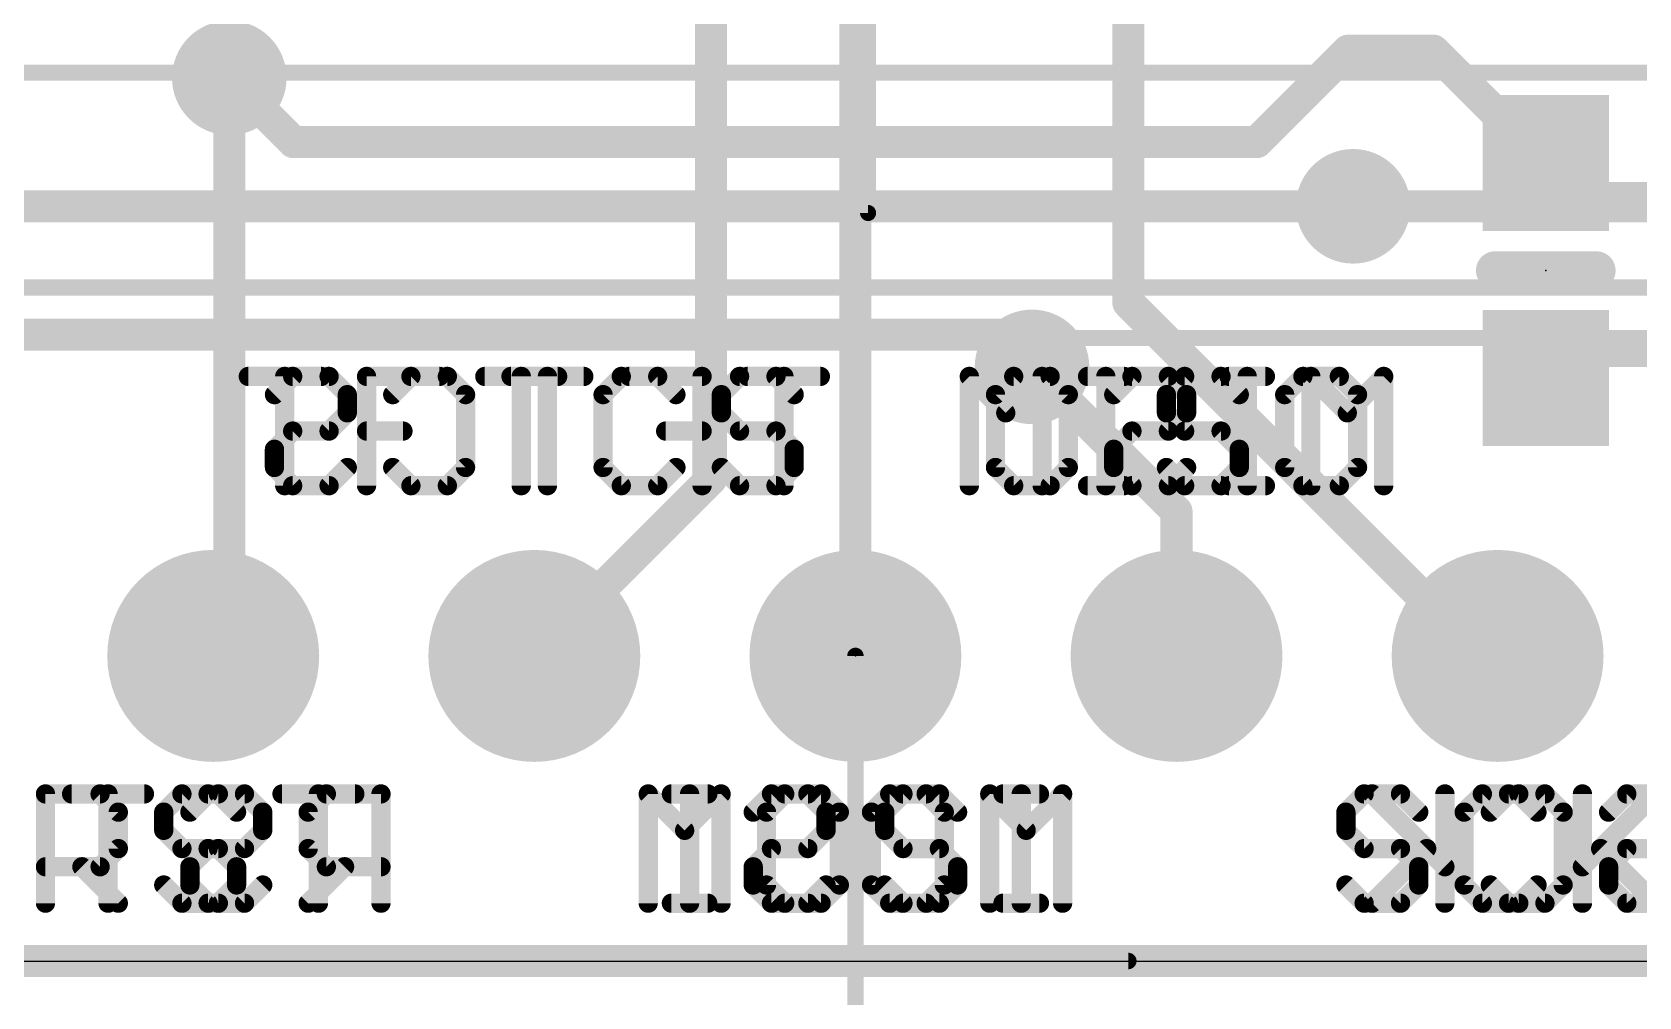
# Model space of a CAD drawing. Extents: x -13.4 to 36.9, y -18 to 22.9.
# Drawn here: x 7.84 to 20.55, y -9.05 to -1.42 of the extents above; entities that cross this region are included whole.
import ezdxf

# ---------------------------------------------------------------- set-up
doc = ezdxf.new("R2010")
doc.units = 0
for name, color, linetype in [('1', 12, 'CONTINUOUS'), ('16', 132, 'CONTINUOUS'), ('17', 110, 'CONTINUOUS'), ('18', 110, 'CONTINUOUS'), ('20', 53, 'CONTINUOUS'), ('21', 40, 'CONTINUOUS'), ('22', 6, 'CONTINUOUS'), ('23', 53, 'CONTINUOUS'), ('47', 253, 'CONTINUOUS')]:
    doc.layers.add(name, color=color, linetype=linetype)

# ---------------------------------------------------------------- blocks, each defined once
blk = doc.blocks.new('ROUNDP')
at = {"const_width": 0.5}
blk.add_lwpolyline([(0, -0.25, 1), (0, 0.25, 1), (0, -0.25)], format="xyb", dxfattribs=at)
blk = doc.blocks.new('RECT')
blk.add_solid([(-0.5, -0.5), (0.5, -0.5), (-0.5, 0.5), (0.5, 0.5)])
blk = doc.blocks.new('ROUNDV')
at = {"const_width": 0.5}
blk.add_lwpolyline([(0, -0.25, 1), (0, 0.25, 1), (0, -0.25)], format="xyb", dxfattribs=at)

msp = doc.modelspace()

# ---------------------------------------------------------------- linework, layer by layer
at = {"layer": '1', "const_width": 0.254}
for points in [[(17.526, -2.286), (18.249, -1.563)], [(18.249, -1.563), (18.923, -1.563)], [(18.923, -1.563), (19.812, -2.452)], [(9.398, -1.778), (9.906, -2.286)], [(9.906, -2.286), (17.526, -2.286)], [(19.812, -2.452), (20.088, -2.728)], [(18.288, -2.794), (7.112, -2.794)], [(20.088, -2.728), (22.014, -2.728)], [(3.302, -3.81), (15.748, -3.81)], [(15.748, -3.81), (15.748, -4.064)], [(20.027, -3.937), (19.812, -4.152)], [(20.027, -3.937), (24.638, -3.937)], [(-1.524, -8.763), (30.226, -8.763)]]:
    msp.add_lwpolyline(points, dxfattribs=at)
at = {"layer": '1', "const_width": 0.127}
for points in [[(18.249, -1.4995, 1), (18.249, -1.6265)], [(18.2939, -1.6079, 1), (18.2041, -1.5181)], [(18.9679, -1.5181, 1), (18.8781, -1.6079)], [(18.923, -1.6265, 1), (18.923, -1.4995)], [(9.4429, -1.7331, 1), (9.3531, -1.8229)], [(9.906, -2.2225, 1), (9.906, -2.3495)], [(17.526, -2.3495, 1), (17.526, -2.2225)], [(9.8611, -2.3309, 1), (9.9509, -2.2411)], [(17.4811, -2.2411, 1), (17.5709, -2.3309)], [(19.8569, -2.4071, 1), (19.7671, -2.4969)], [(19.7671, -2.4969, 1), (19.8569, -2.4071)], [(18.288, -2.8575, 1), (18.288, -2.7305)], [(20.088, -2.6645, 1), (20.088, -2.7915)], [(20.0431, -2.7729, 1), (20.1329, -2.6831)], [(15.8115, -3.81, 1), (15.6845, -3.81)], [(15.748, -3.8735, 1), (15.748, -3.7465)], [(20.027, -3.8735, 1), (20.027, -4.0005)], [(20.0719, -3.9819, 1), (19.9821, -3.8921)], [(15.6845, -4.064, 1), (15.8115, -4.064)], [(19.7671, -4.1071, 1), (19.8569, -4.1969)]]:
    msp.add_lwpolyline(points, format="xyb", dxfattribs=at)
at = {"layer": '16', "const_width": 0.254}
for points in [[(16.51, 1.016), (16.51, -3.556)], [(14.351, 0.381), (14.351, -6.35)], [(13.208, -4.953), (13.208, 0)], [(9.398, -6.223), (9.398, -1.778)], [(18.288, -2.794), (21.082, -2.794)], [(16.51, -3.556), (19.304, -6.35)], [(16.891, -5.207), (15.748, -4.064)], [(11.811, -6.35), (13.208, -4.953)], [(16.891, -6.35), (16.891, -5.207)], [(9.271, -6.35), (9.398, -6.223)], [(19.304, -6.35), (19.431, -6.35)]]:
    msp.add_lwpolyline(points, dxfattribs=at)
at = {"layer": '16', "const_width": 0.127}
for points in [[(9.4615, -1.778, 1), (9.3345, -1.778)], [(18.288, -2.7305, 1), (18.288, -2.8575)], [(16.5549, -3.5111, 1), (16.4651, -3.6009)], [(16.4465, -3.556, 1), (16.5735, -3.556)], [(15.7929, -4.0191, 1), (15.7031, -4.1089)], [(13.2529, -4.9979, 1), (13.1631, -4.9081)], [(13.1445, -4.953, 1), (13.2715, -4.953)], [(16.9545, -5.207, 1), (16.8275, -5.207)], [(16.8461, -5.2519, 1), (16.9359, -5.1621)], [(9.4429, -6.2679, 1), (9.3531, -6.1781)], [(9.3345, -6.223, 1), (9.4615, -6.223)], [(19.304, -6.2865, 1), (19.304, -6.4135)], [(19.431, -6.4135, 1), (19.431, -6.2865)], [(9.2261, -6.3051, 1), (9.3159, -6.3949)], [(11.7661, -6.3051, 1), (11.8559, -6.3949)], [(14.2875, -6.35, 1), (14.4145, -6.35)], [(16.8275, -6.35, 1), (16.9545, -6.35)], [(19.2591, -6.3949, 1), (19.3489, -6.3051)]]:
    msp.add_lwpolyline(points, format="xyb", dxfattribs=at)
at = {"layer": '20'}
msp.add_line((1.016, -8.763), (27.686, -8.763), dxfattribs=at)
at = {"layer": '21'}
for points, const_width in [([(14.451, 2.203), (14.451, -2.847)], 0.127), ([(14.451, -2.847), (1.101, -2.847)], 0.127), ([(20.212, -3.302), (19.412, -3.302)], 0.3048), ([(9.5484, -4.1395), (10.1246, -4.1395)], 0.1524), ([(9.8365, -5.0038), (9.8365, -4.1395)], 0.1524), ([(10.4839, -5.0038), (10.4839, -4.1395)], 0.1524), ([(10.4839, -4.1395), (11.0601, -4.1395)], 0.1524), ([(11.4194, -4.1395), (11.9957, -4.1395)], 0.1524), ([(11.7076, -5.0038), (11.7076, -4.1395)], 0.1524), ([(12.499, -4.1395), (12.355, -4.2835)], 0.1524), ([(12.7871, -4.1395), (12.499, -4.1395)], 0.1524), ([(12.9312, -4.2835), (12.7871, -4.1395)], 0.1524), ([(13.4345, -4.1395), (13.2905, -4.2835)], 0.1524), ([(13.7226, -4.1395), (13.4345, -4.1395)], 0.1524), ([(13.8667, -4.2835), (13.7226, -4.1395)], 0.1524), ([(15.2521, -5.0038), (15.2521, -4.1395)], 0.1524), ([(15.2521, -4.1395), (15.5402, -4.4276)], 0.1524), ([(15.5402, -4.4276), (15.8283, -4.1395)], 0.1524), ([(15.8283, -4.1395), (15.8283, -5.0038)], 0.1524), ([(16.1876, -4.1395), (16.4757, -4.1395)], 0.1524), ([(16.3317, -5.0038), (16.3317, -4.1395)], 0.1524), ([(16.9553, -4.1395), (16.8113, -4.2835)], 0.1524), ([(17.2434, -4.1395), (16.9553, -4.1395)], 0.1524), ([(17.3875, -4.2835), (17.2434, -4.1395)], 0.1524), ([(17.8909, -4.1395), (17.7468, -4.2835)], 0.1524), ([(18.179, -4.1395), (17.8909, -4.1395)], 0.1524), ([(18.323, -4.2835), (18.179, -4.1395)], 0.1524), ([(12.355, -4.2835), (12.355, -4.8597)], 0.1524), ([(13.2905, -4.2835), (13.2905, -4.4276)], 0.1524), ([(16.8113, -4.2835), (16.8113, -4.4276)], 0.1524), ([(17.7468, -4.2835), (17.7468, -4.8597)], 0.1524), ([(18.323, -4.8597), (18.323, -4.2835)], 0.1524), ([(13.2905, -4.4276), (13.4345, -4.5716)], 0.1524), ([(16.8113, -4.4276), (16.9553, -4.5716)], 0.1524), ([(10.4839, -4.5716), (10.772, -4.5716)], 0.1524), ([(13.4345, -4.5716), (13.7226, -4.5716)], 0.1524), ([(13.7226, -4.5716), (13.8667, -4.7157)], 0.1524), ([(16.9553, -4.5716), (17.2434, -4.5716)], 0.1524), ([(17.2434, -4.5716), (17.3875, -4.7157)], 0.1524), ([(13.8667, -4.7157), (13.8667, -4.8597)], 0.1524), ([(17.3875, -4.7157), (17.3875, -4.8597)], 0.1524), ([(12.355, -4.8597), (12.499, -5.0038)], 0.1524), ([(12.7871, -5.0038), (12.9312, -4.8597)], 0.1524), ([(13.4345, -5.0038), (13.2905, -4.8597)], 0.1524), ([(13.8667, -4.8597), (13.7226, -5.0038)], 0.1524), ([(16.9553, -5.0038), (16.8113, -4.8597)], 0.1524), ([(17.3875, -4.8597), (17.2434, -5.0038)], 0.1524), ([(17.7468, -4.8597), (17.8909, -5.0038)], 0.1524), ([(18.179, -5.0038), (18.323, -4.8597)], 0.1524), ([(12.499, -5.0038), (12.7871, -5.0038)], 0.1524), ([(13.7226, -5.0038), (13.4345, -5.0038)], 0.1524), ([(16.1876, -5.0038), (16.4757, -5.0038)], 0.1524), ([(17.2434, -5.0038), (16.9553, -5.0038)], 0.1524), ([(17.8909, -5.0038), (18.179, -5.0038)], 0.1524), ([(7.9439, -8.3058), (7.9439, -7.4415)], 0.1524), ([(7.9439, -7.4415), (8.3761, -7.4415)], 0.1524), ([(8.3761, -7.4415), (8.5201, -7.5855)], 0.1524), ([(9.0235, -7.4415), (8.8794, -7.5855)], 0.1524), ([(9.3116, -7.4415), (9.0235, -7.4415)], 0.1524), ([(9.4557, -7.5855), (9.3116, -7.4415)], 0.1524), ([(9.815, -7.4415), (10.3912, -7.4415)], 0.1524), ([(10.1031, -8.3058), (10.1031, -7.4415)], 0.1524), ([(12.7121, -8.3058), (12.7121, -7.4415)], 0.1524), ([(12.7121, -7.4415), (13.0002, -7.7296)], 0.1524), ([(13.0002, -7.7296), (13.2883, -7.4415)], 0.1524), ([(13.2883, -7.4415), (13.2883, -8.3058)], 0.1524), ([(13.7917, -7.4415), (13.6476, -7.5855)], 0.1524), ([(14.0798, -7.4415), (13.7917, -7.4415)], 0.1524), ([(14.2238, -7.5855), (14.0798, -7.4415)], 0.1524), ([(14.7272, -7.4415), (14.5831, -7.5855)], 0.1524), ([(15.0153, -7.4415), (14.7272, -7.4415)], 0.1524), ([(15.1593, -7.5855), (15.0153, -7.4415)], 0.1524), ([(15.5186, -7.4415), (15.8068, -7.4415)], 0.1524), ([(15.6627, -8.3058), (15.6627, -7.4415)], 0.1524), ([(18.375, -7.4415), (18.2309, -7.5855)], 0.1524), ([(18.6631, -7.4415), (18.375, -7.4415)], 0.1524), ([(18.8071, -7.5855), (18.6631, -7.4415)], 0.1524), ([(19.3105, -7.4415), (19.1664, -7.5855)], 0.1524), ([(19.5986, -7.4415), (19.3105, -7.4415)], 0.1524), ([(19.7427, -7.5855), (19.5986, -7.4415)], 0.1524), ([(20.102, -7.4415), (20.102, -8.3058)], 0.1524), ([(20.102, -8.0177), (20.6782, -7.4415)], 0.1524), ([(8.5201, -7.5855), (8.5201, -7.8736)], 0.1524), ([(8.8794, -7.5855), (8.8794, -7.7296)], 0.1524), ([(13.6476, -7.5855), (13.6476, -8.1617)], 0.1524), ([(14.2238, -8.1617), (14.2238, -7.5855)], 0.1524), ([(14.5831, -7.5855), (14.5831, -7.7296)], 0.1524), ([(18.2309, -7.5855), (18.2309, -7.7296)], 0.1524), ([(19.1664, -7.5855), (19.1664, -8.1617)], 0.1524), ([(8.8794, -7.7296), (9.0235, -7.8736)], 0.1524), ([(14.5831, -7.7296), (14.7272, -7.8736)], 0.1524), ([(18.2309, -7.7296), (18.375, -7.8736)], 0.1524), ([(8.5201, -7.8736), (8.3761, -8.0177)], 0.1524), ([(9.0235, -7.8736), (9.3116, -7.8736)], 0.1524), ([(9.3116, -7.8736), (9.4557, -8.0177)], 0.1524), ([(14.7272, -7.8736), (15.0153, -7.8736)], 0.1524), ([(15.0153, -7.8736), (15.1593, -8.0177)], 0.1524), ([(18.375, -7.8736), (18.6631, -7.8736)], 0.1524), ([(18.6631, -7.8736), (18.8071, -8.0177)], 0.1524), ([(20.246, -7.8736), (20.6782, -8.3058)], 0.1524), ([(8.3761, -8.0177), (7.9439, -8.0177)], 0.1524), ([(8.232, -8.0177), (8.5201, -8.3058)], 0.1524), ([(9.4557, -8.0177), (9.4557, -8.1617)], 0.1524), ([(15.1593, -8.0177), (15.1593, -8.1617)], 0.1524), ([(18.8071, -8.0177), (18.8071, -8.1617)], 0.1524), ([(9.0235, -8.3058), (8.8794, -8.1617)], 0.1524), ([(9.4557, -8.1617), (9.3116, -8.3058)], 0.1524), ([(13.6476, -8.1617), (13.7917, -8.3058)], 0.1524), ([(14.0798, -8.3058), (14.2238, -8.1617)], 0.1524), ([(14.7272, -8.3058), (14.5831, -8.1617)], 0.1524), ([(15.1593, -8.1617), (15.0153, -8.3058)], 0.1524), ([(18.375, -8.3058), (18.2309, -8.1617)], 0.1524), ([(18.8071, -8.1617), (18.6631, -8.3058)], 0.1524), ([(19.1664, -8.1617), (19.3105, -8.3058)], 0.1524), ([(19.5986, -8.3058), (19.7427, -8.1617)], 0.1524), ([(9.3116, -8.3058), (9.0235, -8.3058)], 0.1524), ([(13.7917, -8.3058), (14.0798, -8.3058)], 0.1524), ([(15.0153, -8.3058), (14.7272, -8.3058)], 0.1524), ([(15.5186, -8.3058), (15.8068, -8.3058)], 0.1524), ([(18.6631, -8.3058), (18.375, -8.3058)], 0.1524), ([(19.3105, -8.3058), (19.5986, -8.3058)], 0.1524)]:
    msp.add_lwpolyline(points, dxfattribs=dict(at, const_width=const_width))
for points, const_width in [([(14.451, -2.8788, 1), (14.451, -2.8152)], 0.0635), ([(14.4192, -2.847, 1), (14.4828, -2.847)], 0.0635), ([(19.412, -3.2258, 1), (19.412, -3.3782)], 0.1524), ([(20.212, -3.3782, 1), (20.212, -3.2258)], 0.1524), ([(9.5484, -4.1014, 1), (9.5484, -4.1776)], 0.0762), ([(9.8746, -4.1395, 1), (9.7984, -4.1395)], 0.0762), ([(10.1246, -4.1776, 1), (10.1246, -4.1014)], 0.0762), ([(10.522, -4.1395, 1), (10.4458, -4.1395)], 0.0762), ([(10.4839, -4.1014, 1), (10.4839, -4.1776)], 0.0762), ([(11.0601, -4.1776, 1), (11.0601, -4.1014)], 0.0762), ([(11.4194, -4.1014, 1), (11.4194, -4.1776)], 0.0762), ([(11.7457, -4.1395, 1), (11.6695, -4.1395)], 0.0762), ([(11.9957, -4.1776, 1), (11.9957, -4.1014)], 0.0762), ([(12.499, -4.1014, 1), (12.499, -4.1776)], 0.0762), ([(12.526, -4.1664, 1), (12.4721, -4.1125)], 0.0762), ([(12.8141, -4.1125, 1), (12.7602, -4.1664)], 0.0762), ([(12.7871, -4.1776, 1), (12.7871, -4.1014)], 0.0762), ([(13.4345, -4.1014, 1), (13.4345, -4.1776)], 0.0762), ([(13.4615, -4.1664, 1), (13.4076, -4.1125)], 0.0762), ([(13.7496, -4.1125, 1), (13.6957, -4.1664)], 0.0762), ([(13.7226, -4.1776, 1), (13.7226, -4.1014)], 0.0762), ([(15.279, -4.1125, 1), (15.2251, -4.1664)], 0.0762), ([(15.2902, -4.1395, 1), (15.214, -4.1395)], 0.0762), ([(15.8664, -4.1395, 1), (15.7902, -4.1395)], 0.0762), ([(15.8552, -4.1664, 1), (15.8014, -4.1125)], 0.0762), ([(16.1876, -4.1014, 1), (16.1876, -4.1776)], 0.0762), ([(16.3698, -4.1395, 1), (16.2936, -4.1395)], 0.0762), ([(16.4757, -4.1776, 1), (16.4757, -4.1014)], 0.0762), ([(16.9553, -4.1014, 1), (16.9553, -4.1776)], 0.0762), ([(16.9823, -4.1664, 1), (16.9284, -4.1125)], 0.0762), ([(17.2704, -4.1125, 1), (17.2165, -4.1664)], 0.0762), ([(17.2434, -4.1776, 1), (17.2434, -4.1014)], 0.0762), ([(17.8909, -4.1014, 1), (17.8909, -4.1776)], 0.0762), ([(17.9178, -4.1664, 1), (17.8639, -4.1125)], 0.0762), ([(18.2059, -4.1125, 1), (18.152, -4.1664)], 0.0762), ([(18.179, -4.1776, 1), (18.179, -4.1014)], 0.0762), ([(12.328, -4.2566, 1), (12.3819, -4.3105)], 0.0762), ([(12.3931, -4.2835, 1), (12.3169, -4.2835)], 0.0762), ([(12.9042, -4.3105, 1), (12.9581, -4.2566)], 0.0762), ([(13.2635, -4.2566, 1), (13.3174, -4.3105)], 0.0762), ([(13.3286, -4.2835, 1), (13.2524, -4.2835)], 0.0762), ([(13.8398, -4.3105, 1), (13.8936, -4.2566)], 0.0762), ([(16.7843, -4.2566, 1), (16.8382, -4.3105)], 0.0762), ([(16.8494, -4.2835, 1), (16.7732, -4.2835)], 0.0762), ([(17.3606, -4.3105, 1), (17.4144, -4.2566)], 0.0762), ([(17.7849, -4.2835, 1), (17.7087, -4.2835)], 0.0762), ([(17.7199, -4.2566, 1), (17.7737, -4.3105)], 0.0762), ([(18.3611, -4.2835, 1), (18.2849, -4.2835)], 0.0762), ([(18.2961, -4.3105, 1), (18.35, -4.2566)], 0.0762), ([(13.3174, -4.4006, 1), (13.2635, -4.4545)], 0.0762), ([(13.2524, -4.4276, 1), (13.3286, -4.4276)], 0.0762), ([(15.5133, -4.4006, 1), (15.5671, -4.4545)], 0.0762), ([(15.5133, -4.4545, 1), (15.5671, -4.4006)], 0.0762), ([(16.8382, -4.4006, 1), (16.7843, -4.4545)], 0.0762), ([(16.7732, -4.4276, 1), (16.8494, -4.4276)], 0.0762), ([(10.4839, -4.5335, 1), (10.4839, -4.6097)], 0.0762), ([(10.772, -4.6097, 1), (10.772, -4.5335)], 0.0762), ([(13.4345, -4.5335, 1), (13.4345, -4.6097)], 0.0762), ([(13.4076, -4.5986, 1), (13.4615, -4.5447)], 0.0762), ([(13.7496, -4.5447, 1), (13.6957, -4.5986)], 0.0762), ([(13.7226, -4.6097, 1), (13.7226, -4.5335)], 0.0762), ([(16.9553, -4.5335, 1), (16.9553, -4.6097)], 0.0762), ([(16.9284, -4.5986, 1), (16.9823, -4.5447)], 0.0762), ([(17.2704, -4.5447, 1), (17.2165, -4.5986)], 0.0762), ([(17.2434, -4.6097, 1), (17.2434, -4.5335)], 0.0762), ([(13.9048, -4.7157, 1), (13.8286, -4.7157)], 0.0762), ([(13.8398, -4.7426, 1), (13.8936, -4.6887)], 0.0762), ([(17.4256, -4.7157, 1), (17.3494, -4.7157)], 0.0762), ([(17.3606, -4.7426, 1), (17.4144, -4.6887)], 0.0762), ([(12.3819, -4.8328, 1), (12.328, -4.8867)], 0.0762), ([(12.3169, -4.8597, 1), (12.3931, -4.8597)], 0.0762), ([(12.9581, -4.8867, 1), (12.9042, -4.8328)], 0.0762), ([(13.3174, -4.8328, 1), (13.2635, -4.8867)], 0.0762), ([(13.8286, -4.8597, 1), (13.9048, -4.8597)], 0.0762), ([(13.8936, -4.8867, 1), (13.8398, -4.8328)], 0.0762), ([(16.8382, -4.8328, 1), (16.7843, -4.8867)], 0.0762), ([(17.3494, -4.8597, 1), (17.4256, -4.8597)], 0.0762), ([(17.4144, -4.8867, 1), (17.3606, -4.8328)], 0.0762), ([(17.7737, -4.8328, 1), (17.7199, -4.8867)], 0.0762), ([(17.7087, -4.8597, 1), (17.7849, -4.8597)], 0.0762), ([(18.2849, -4.8597, 1), (18.3611, -4.8597)], 0.0762), ([(18.35, -4.8867, 1), (18.2961, -4.8328)], 0.0762), ([(12.499, -4.9657, 1), (12.499, -5.0419)], 0.0762), ([(12.4721, -5.0307, 1), (12.526, -4.9769)], 0.0762), ([(12.7602, -4.9769, 1), (12.8141, -5.0307)], 0.0762), ([(12.7871, -5.0419, 1), (12.7871, -4.9657)], 0.0762), ([(13.4345, -4.9657, 1), (13.4345, -5.0419)], 0.0762), ([(13.4076, -5.0307, 1), (13.4615, -4.9769)], 0.0762), ([(13.6957, -4.9769, 1), (13.7496, -5.0307)], 0.0762), ([(13.7226, -5.0419, 1), (13.7226, -4.9657)], 0.0762), ([(16.1876, -4.9657, 1), (16.1876, -5.0419)], 0.0762), ([(16.4757, -5.0419, 1), (16.4757, -4.9657)], 0.0762), ([(16.9553, -4.9657, 1), (16.9553, -5.0419)], 0.0762), ([(16.9284, -5.0307, 1), (16.9823, -4.9769)], 0.0762), ([(17.2165, -4.9769, 1), (17.2704, -5.0307)], 0.0762), ([(17.2434, -5.0419, 1), (17.2434, -4.9657)], 0.0762), ([(17.8909, -4.9657, 1), (17.8909, -5.0419)], 0.0762), ([(17.8639, -5.0307, 1), (17.9178, -4.9769)], 0.0762), ([(18.152, -4.9769, 1), (18.2059, -5.0307)], 0.0762), ([(18.179, -5.0419, 1), (18.179, -4.9657)], 0.0762), ([(9.7984, -5.0038, 1), (9.8746, -5.0038)], 0.0762), ([(10.4458, -5.0038, 1), (10.522, -5.0038)], 0.0762), ([(11.6695, -5.0038, 1), (11.7457, -5.0038)], 0.0762), ([(15.214, -5.0038, 1), (15.2902, -5.0038)], 0.0762), ([(15.7902, -5.0038, 1), (15.8664, -5.0038)], 0.0762), ([(16.2936, -5.0038, 1), (16.3698, -5.0038)], 0.0762), ([(7.982, -7.4415, 1), (7.9058, -7.4415)], 0.0762), ([(7.9439, -7.4034, 1), (7.9439, -7.4796)], 0.0762), ([(8.403, -7.4145, 1), (8.3491, -7.4684)], 0.0762), ([(8.3761, -7.4796, 1), (8.3761, -7.4034)], 0.0762), ([(9.0235, -7.4034, 1), (9.0235, -7.4796)], 0.0762), ([(9.0504, -7.4684, 1), (8.9966, -7.4145)], 0.0762), ([(9.3386, -7.4145, 1), (9.2847, -7.4684)], 0.0762), ([(9.3116, -7.4796, 1), (9.3116, -7.4034)], 0.0762), ([(9.815, -7.4034, 1), (9.815, -7.4796)], 0.0762), ([(10.1412, -7.4415, 1), (10.065, -7.4415)], 0.0762), ([(10.3912, -7.4796, 1), (10.3912, -7.4034)], 0.0762), ([(12.739, -7.4145, 1), (12.6851, -7.4684)], 0.0762), ([(12.7502, -7.4415, 1), (12.674, -7.4415)], 0.0762), ([(13.3264, -7.4415, 1), (13.2502, -7.4415)], 0.0762), ([(13.3152, -7.4684, 1), (13.2614, -7.4145)], 0.0762), ([(13.7917, -7.4034, 1), (13.7917, -7.4796)], 0.0762), ([(13.8186, -7.4684, 1), (13.7647, -7.4145)], 0.0762), ([(14.1067, -7.4145, 1), (14.0528, -7.4684)], 0.0762), ([(14.0798, -7.4796, 1), (14.0798, -7.4034)], 0.0762), ([(14.7272, -7.4034, 1), (14.7272, -7.4796)], 0.0762), ([(14.7541, -7.4684, 1), (14.7002, -7.4145)], 0.0762), ([(15.0422, -7.4145, 1), (14.9883, -7.4684)], 0.0762), ([(15.0153, -7.4796, 1), (15.0153, -7.4034)], 0.0762), ([(15.5186, -7.4034, 1), (15.5186, -7.4796)], 0.0762), ([(15.7008, -7.4415, 1), (15.6246, -7.4415)], 0.0762), ([(15.8068, -7.4796, 1), (15.8068, -7.4034)], 0.0762), ([(18.375, -7.4034, 1), (18.375, -7.4796)], 0.0762), ([(18.4019, -7.4684, 1), (18.348, -7.4145)], 0.0762), ([(18.69, -7.4145, 1), (18.6361, -7.4684)], 0.0762), ([(18.6631, -7.4796, 1), (18.6631, -7.4034)], 0.0762), ([(19.3105, -7.4034, 1), (19.3105, -7.4796)], 0.0762), ([(19.3374, -7.4684, 1), (19.2836, -7.4145)], 0.0762), ([(19.6256, -7.4145, 1), (19.5717, -7.4684)], 0.0762), ([(19.5986, -7.4796, 1), (19.5986, -7.4034)], 0.0762), ([(20.1401, -7.4415, 1), (20.0639, -7.4415)], 0.0762), ([(8.5582, -7.5855, 1), (8.482, -7.5855)], 0.0762), ([(8.4932, -7.6125, 1), (8.5471, -7.5586)], 0.0762), ([(8.9175, -7.5855, 1), (8.8413, -7.5855)], 0.0762), ([(8.8525, -7.5586, 1), (8.9064, -7.6125)], 0.0762), ([(9.4287, -7.6125, 1), (9.4826, -7.5586)], 0.0762), ([(13.6857, -7.5855, 1), (13.6095, -7.5855)], 0.0762), ([(13.6207, -7.5586, 1), (13.6745, -7.6125)], 0.0762), ([(14.2619, -7.5855, 1), (14.1857, -7.5855)], 0.0762), ([(14.1969, -7.6125, 1), (14.2508, -7.5586)], 0.0762), ([(14.6212, -7.5855, 1), (14.545, -7.5855)], 0.0762), ([(14.5562, -7.5586, 1), (14.6101, -7.6125)], 0.0762), ([(15.1324, -7.6125, 1), (15.1863, -7.5586)], 0.0762), ([(18.269, -7.5855, 1), (18.1928, -7.5855)], 0.0762), ([(18.204, -7.5586, 1), (18.2579, -7.6125)], 0.0762), ([(18.7802, -7.6125, 1), (18.8341, -7.5586)], 0.0762), ([(19.2045, -7.5855, 1), (19.1283, -7.5855)], 0.0762), ([(19.1395, -7.5586, 1), (19.1934, -7.6125)], 0.0762), ([(19.7157, -7.6125, 1), (19.7696, -7.5586)], 0.0762), ([(8.9064, -7.7026, 1), (8.8525, -7.7565)], 0.0762), ([(8.8413, -7.7296, 1), (8.9175, -7.7296)], 0.0762), ([(12.9733, -7.7026, 1), (13.0271, -7.7565)], 0.0762), ([(12.9733, -7.7565, 1), (13.0271, -7.7026)], 0.0762), ([(14.6101, -7.7026, 1), (14.5562, -7.7565)], 0.0762), ([(14.545, -7.7296, 1), (14.6212, -7.7296)], 0.0762), ([(18.2579, -7.7026, 1), (18.204, -7.7565)], 0.0762), ([(18.1928, -7.7296, 1), (18.269, -7.7296)], 0.0762), ([(8.482, -7.8736, 1), (8.5582, -7.8736)], 0.0762), ([(8.5471, -7.9006, 1), (8.4932, -7.8467)], 0.0762), ([(9.0235, -7.8355, 1), (9.0235, -7.9117)], 0.0762), ([(8.9966, -7.9006, 1), (9.0504, -7.8467)], 0.0762), ([(9.3386, -7.8467, 1), (9.2847, -7.9006)], 0.0762), ([(9.3116, -7.9117, 1), (9.3116, -7.8355)], 0.0762), ([(14.7272, -7.8355, 1), (14.7272, -7.9117)], 0.0762), ([(14.7002, -7.9006, 1), (14.7541, -7.8467)], 0.0762), ([(15.0422, -7.8467, 1), (14.9883, -7.9006)], 0.0762), ([(15.0153, -7.9117, 1), (15.0153, -7.8355)], 0.0762), ([(18.375, -7.8355, 1), (18.375, -7.9117)], 0.0762), ([(18.348, -7.9006, 1), (18.4019, -7.8467)], 0.0762), ([(18.69, -7.8467, 1), (18.6361, -7.9006)], 0.0762), ([(18.6631, -7.9117, 1), (18.6631, -7.8355)], 0.0762), ([(20.273, -7.8467, 1), (20.2191, -7.9006)], 0.0762), ([(7.9439, -7.9796, 1), (7.9439, -8.0558)], 0.0762), ([(8.259, -7.9907, 1), (8.2051, -8.0446)], 0.0762), ([(8.3491, -7.9907, 1), (8.403, -8.0446)], 0.0762), ([(8.3761, -8.0558, 1), (8.3761, -7.9796)], 0.0762), ([(9.4938, -8.0177, 1), (9.4176, -8.0177)], 0.0762), ([(9.4287, -8.0446, 1), (9.4826, -7.9907)], 0.0762), ([(15.1974, -8.0177, 1), (15.1212, -8.0177)], 0.0762), ([(15.1324, -8.0446, 1), (15.1863, -7.9907)], 0.0762), ([(18.8452, -8.0177, 1), (18.769, -8.0177)], 0.0762), ([(18.7802, -8.0446, 1), (18.8341, -7.9907)], 0.0762), ([(20.075, -7.9907, 1), (20.1289, -8.0446)], 0.0762), ([(8.9064, -8.1348, 1), (8.8525, -8.1887)], 0.0762), ([(9.4176, -8.1617, 1), (9.4938, -8.1617)], 0.0762), ([(9.4826, -8.1887, 1), (9.4287, -8.1348)], 0.0762), ([(13.6745, -8.1348, 1), (13.6207, -8.1887)], 0.0762), ([(13.6095, -8.1617, 1), (13.6857, -8.1617)], 0.0762), ([(14.1857, -8.1617, 1), (14.2619, -8.1617)], 0.0762), ([(14.2508, -8.1887, 1), (14.1969, -8.1348)], 0.0762), ([(14.6101, -8.1348, 1), (14.5562, -8.1887)], 0.0762), ([(15.1212, -8.1617, 1), (15.1974, -8.1617)], 0.0762), ([(15.1863, -8.1887, 1), (15.1324, -8.1348)], 0.0762), ([(18.2579, -8.1348, 1), (18.204, -8.1887)], 0.0762), ([(18.769, -8.1617, 1), (18.8452, -8.1617)], 0.0762), ([(18.8341, -8.1887, 1), (18.7802, -8.1348)], 0.0762), ([(19.1934, -8.1348, 1), (19.1395, -8.1887)], 0.0762), ([(19.1283, -8.1617, 1), (19.2045, -8.1617)], 0.0762), ([(19.7696, -8.1887, 1), (19.7157, -8.1348)], 0.0762), ([(8.4932, -8.3327, 1), (8.5471, -8.2789)], 0.0762), ([(9.0235, -8.2677, 1), (9.0235, -8.3439)], 0.0762), ([(8.9966, -8.3327, 1), (9.0504, -8.2789)], 0.0762), ([(9.2847, -8.2789, 1), (9.3386, -8.3327)], 0.0762), ([(9.3116, -8.3439, 1), (9.3116, -8.2677)], 0.0762), ([(13.7917, -8.2677, 1), (13.7917, -8.3439)], 0.0762), ([(13.7647, -8.3327, 1), (13.8186, -8.2789)], 0.0762), ([(14.0528, -8.2789, 1), (14.1067, -8.3327)], 0.0762), ([(14.0798, -8.3439, 1), (14.0798, -8.2677)], 0.0762), ([(14.7272, -8.2677, 1), (14.7272, -8.3439)], 0.0762), ([(14.7002, -8.3327, 1), (14.7541, -8.2789)], 0.0762), ([(14.9883, -8.2789, 1), (15.0422, -8.3327)], 0.0762), ([(15.0153, -8.3439, 1), (15.0153, -8.2677)], 0.0762), ([(15.5186, -8.2677, 1), (15.5186, -8.3439)], 0.0762), ([(15.8068, -8.3439, 1), (15.8068, -8.2677)], 0.0762), ([(18.375, -8.2677, 1), (18.375, -8.3439)], 0.0762), ([(18.348, -8.3327, 1), (18.4019, -8.2789)], 0.0762), ([(18.6361, -8.2789, 1), (18.69, -8.3327)], 0.0762), ([(18.6631, -8.3439, 1), (18.6631, -8.2677)], 0.0762), ([(19.3105, -8.2677, 1), (19.3105, -8.3439)], 0.0762), ([(19.2836, -8.3327, 1), (19.3374, -8.2789)], 0.0762), ([(19.5717, -8.2789, 1), (19.6256, -8.3327)], 0.0762), ([(19.5986, -8.3439, 1), (19.5986, -8.2677)], 0.0762), ([(7.9058, -8.3058, 1), (7.982, -8.3058)], 0.0762), ([(10.065, -8.3058, 1), (10.1412, -8.3058)], 0.0762), ([(12.674, -8.3058, 1), (12.7502, -8.3058)], 0.0762), ([(13.2502, -8.3058, 1), (13.3264, -8.3058)], 0.0762), ([(15.6246, -8.3058, 1), (15.7008, -8.3058)], 0.0762), ([(20.0639, -8.3058, 1), (20.1401, -8.3058)], 0.0762)]:
    msp.add_lwpolyline(points, format="xyb", dxfattribs=dict(at, const_width=const_width))
at = {"layer": '22'}
for points, const_width in [([(5.602, -1.736), (25.762, -1.736)], 0.127), ([(1.462, -3.436), (27.262, -3.436)], 0.127), ([(27.762, -3.836), (0.762, -3.836)], 0.127), ([(9.7553, -4.2835), (9.8994, -4.1395)], 0.1524), ([(9.8994, -4.1395), (10.1875, -4.1395)], 0.1524), ([(10.1875, -4.1395), (10.3315, -4.2835)], 0.1524), ([(10.6908, -4.2835), (10.8349, -4.1395)], 0.1524), ([(10.8349, -4.1395), (11.123, -4.1395)], 0.1524), ([(11.123, -4.1395), (11.267, -4.2835)], 0.1524), ([(12.2026, -4.1395), (11.6263, -4.1395)], 0.1524), ([(11.9144, -5.0038), (11.9144, -4.1395)], 0.1524), ([(13.1381, -4.1395), (12.5619, -4.1395)], 0.1524), ([(13.1381, -5.0038), (13.1381, -4.1395)], 0.1524), ([(14.0736, -4.1395), (13.4974, -4.1395)], 0.1524), ([(13.7855, -5.0038), (13.7855, -4.1395)], 0.1524), ([(15.459, -4.2835), (15.603, -4.1395)], 0.1524), ([(15.603, -4.1395), (15.8911, -4.1395)], 0.1524), ([(15.8911, -4.1395), (16.0352, -4.2835)], 0.1524), ([(16.3945, -4.2835), (16.5386, -4.1395)], 0.1524), ([(16.5386, -4.1395), (16.8267, -4.1395)], 0.1524), ([(16.8267, -4.1395), (16.9707, -4.2835)], 0.1524), ([(17.5944, -4.1395), (17.3063, -4.1395)], 0.1524), ([(17.4503, -5.0038), (17.4503, -4.1395)], 0.1524), ([(18.2418, -4.4276), (17.9537, -4.1395)], 0.1524), ([(17.9537, -4.1395), (17.9537, -5.0038)], 0.1524), ([(18.5299, -4.1395), (18.2418, -4.4276)], 0.1524), ([(18.5299, -5.0038), (18.5299, -4.1395)], 0.1524), ([(10.3315, -4.2835), (10.3315, -4.4276)], 0.1524), ([(11.267, -4.2835), (11.267, -4.8597)], 0.1524), ([(15.459, -4.8597), (15.459, -4.2835)], 0.1524), ([(16.0352, -4.2835), (16.0352, -4.8597)], 0.1524), ([(16.9707, -4.2835), (16.9707, -4.4276)], 0.1524), ([(10.3315, -4.4276), (10.1875, -4.5716)], 0.1524), ([(16.9707, -4.4276), (16.8267, -4.5716)], 0.1524), ([(9.8994, -4.5716), (9.7553, -4.7157)], 0.1524), ([(10.1875, -4.5716), (9.8994, -4.5716)], 0.1524), ([(13.1381, -4.5716), (12.85, -4.5716)], 0.1524), ([(16.5386, -4.5716), (16.3945, -4.7157)], 0.1524), ([(16.8267, -4.5716), (16.5386, -4.5716)], 0.1524), ([(9.7553, -4.7157), (9.7553, -4.8597)], 0.1524), ([(16.3945, -4.7157), (16.3945, -4.8597)], 0.1524), ([(9.7553, -4.8597), (9.8994, -5.0038)], 0.1524), ([(10.1875, -5.0038), (10.3315, -4.8597)], 0.1524), ([(10.8349, -5.0038), (10.6908, -4.8597)], 0.1524), ([(11.267, -4.8597), (11.123, -5.0038)], 0.1524), ([(15.603, -5.0038), (15.459, -4.8597)], 0.1524), ([(16.0352, -4.8597), (15.8911, -5.0038)], 0.1524), ([(16.3945, -4.8597), (16.5386, -5.0038)], 0.1524), ([(16.8267, -5.0038), (16.9707, -4.8597)], 0.1524), ([(9.8994, -5.0038), (10.1875, -5.0038)], 0.1524), ([(11.123, -5.0038), (10.8349, -5.0038)], 0.1524), ([(15.8911, -5.0038), (15.603, -5.0038)], 0.1524), ([(16.5386, -5.0038), (16.8267, -5.0038)], 0.1524), ([(17.5944, -5.0038), (17.3063, -5.0038)], 0.1524), ([(8.727, -7.4415), (8.1508, -7.4415)], 0.1524), ([(8.4389, -8.3058), (8.4389, -7.4415)], 0.1524), ([(9.0863, -7.5855), (9.2304, -7.4415)], 0.1524), ([(9.2304, -7.4415), (9.5185, -7.4415)], 0.1524), ([(9.5185, -7.4415), (9.6626, -7.5855)], 0.1524), ([(10.1659, -7.4415), (10.0219, -7.5855)], 0.1524), ([(10.5981, -7.4415), (10.1659, -7.4415)], 0.1524), ([(10.5981, -8.3058), (10.5981, -7.4415)], 0.1524), ([(13.1834, -7.4415), (12.8953, -7.4415)], 0.1524), ([(13.0393, -8.3058), (13.0393, -7.4415)], 0.1524), ([(13.5427, -7.5855), (13.6867, -7.4415)], 0.1524), ([(13.6867, -7.4415), (13.9748, -7.4415)], 0.1524), ([(13.9748, -7.4415), (14.1189, -7.5855)], 0.1524), ([(14.4782, -7.5855), (14.6222, -7.4415)], 0.1524), ([(14.6222, -7.4415), (14.9103, -7.4415)], 0.1524), ([(14.9103, -7.4415), (15.0544, -7.5855)], 0.1524), ([(15.7018, -7.7296), (15.4137, -7.4415)], 0.1524), ([(15.4137, -7.4415), (15.4137, -8.3058)], 0.1524), ([(15.9899, -7.4415), (15.7018, -7.7296)], 0.1524), ([(15.9899, -8.3058), (15.9899, -7.4415)], 0.1524), ([(19.014, -8.0177), (18.4378, -7.4415)], 0.1524), ([(19.014, -7.4415), (19.014, -8.3058)], 0.1524), ([(19.3733, -7.5855), (19.5174, -7.4415)], 0.1524), ([(19.5174, -7.4415), (19.8055, -7.4415)], 0.1524), ([(19.8055, -7.4415), (19.9496, -7.5855)], 0.1524), ([(20.3089, -7.5855), (20.4529, -7.4415)], 0.1524), ([(20.4529, -7.4415), (20.741, -7.4415)], 0.1524), ([(9.6626, -7.5855), (9.6626, -7.7296)], 0.1524), ([(10.0219, -7.5855), (10.0219, -7.8736)], 0.1524), ([(14.1189, -7.5855), (14.1189, -7.7296)], 0.1524), ([(14.4782, -8.1617), (14.4782, -7.5855)], 0.1524), ([(15.0544, -7.5855), (15.0544, -8.1617)], 0.1524), ([(19.9496, -7.5855), (19.9496, -8.1617)], 0.1524), ([(9.6626, -7.7296), (9.5185, -7.8736)], 0.1524), ([(14.1189, -7.7296), (13.9748, -7.8736)], 0.1524), ([(9.2304, -7.8736), (9.0863, -8.0177)], 0.1524), ([(9.5185, -7.8736), (9.2304, -7.8736)], 0.1524), ([(10.0219, -7.8736), (10.1659, -8.0177)], 0.1524), ([(13.6867, -7.8736), (13.5427, -8.0177)], 0.1524), ([(13.9748, -7.8736), (13.6867, -7.8736)], 0.1524), ([(18.87, -7.8736), (18.4378, -8.3058)], 0.1524), ([(20.4529, -7.8736), (20.3089, -8.0177)], 0.1524), ([(20.741, -7.8736), (20.4529, -7.8736)], 0.1524), ([(9.0863, -8.0177), (9.0863, -8.1617)], 0.1524), ([(10.31, -8.0177), (10.0219, -8.3058)], 0.1524), ([(10.1659, -8.0177), (10.5981, -8.0177)], 0.1524), ([(13.5427, -8.0177), (13.5427, -8.1617)], 0.1524), ([(20.3089, -8.0177), (20.3089, -8.1617)], 0.1524), ([(9.0863, -8.1617), (9.2304, -8.3058)], 0.1524), ([(9.5185, -8.3058), (9.6626, -8.1617)], 0.1524), ([(13.5427, -8.1617), (13.6867, -8.3058)], 0.1524), ([(13.9748, -8.3058), (14.1189, -8.1617)], 0.1524), ([(14.6222, -8.3058), (14.4782, -8.1617)], 0.1524), ([(15.0544, -8.1617), (14.9103, -8.3058)], 0.1524), ([(19.5174, -8.3058), (19.3733, -8.1617)], 0.1524), ([(19.9496, -8.1617), (19.8055, -8.3058)], 0.1524), ([(20.3089, -8.1617), (20.4529, -8.3058)], 0.1524), ([(9.2304, -8.3058), (9.5185, -8.3058)], 0.1524), ([(13.1834, -8.3058), (12.8953, -8.3058)], 0.1524), ([(13.6867, -8.3058), (13.9748, -8.3058)], 0.1524), ([(14.9103, -8.3058), (14.6222, -8.3058)], 0.1524), ([(19.8055, -8.3058), (19.5174, -8.3058)], 0.1524), ([(20.4529, -8.3058), (20.741, -8.3058)], 0.1524)]:
    msp.add_lwpolyline(points, dxfattribs=dict(at, const_width=const_width))
at = {"layer": '22', "const_width": 0.0762}
for points in [[(9.8994, -4.1014, 1), (9.8994, -4.1776)], [(9.9263, -4.1664, 1), (9.8724, -4.1125)], [(10.2144, -4.1125, 1), (10.1605, -4.1664)], [(10.1875, -4.1776, 1), (10.1875, -4.1014)], [(10.8349, -4.1014, 1), (10.8349, -4.1776)], [(10.8618, -4.1664, 1), (10.8079, -4.1125)], [(11.1499, -4.1125, 1), (11.096, -4.1664)], [(11.123, -4.1776, 1), (11.123, -4.1014)], [(11.6263, -4.1014, 1), (11.6263, -4.1776)], [(11.9525, -4.1395, 1), (11.8763, -4.1395)], [(12.2026, -4.1776, 1), (12.2026, -4.1014)], [(12.5619, -4.1014, 1), (12.5619, -4.1776)], [(13.1762, -4.1395, 1), (13.1, -4.1395)], [(13.1381, -4.1776, 1), (13.1381, -4.1014)], [(13.4974, -4.1014, 1), (13.4974, -4.1776)], [(13.8236, -4.1395, 1), (13.7474, -4.1395)], [(14.0736, -4.1776, 1), (14.0736, -4.1014)], [(15.603, -4.1014, 1), (15.603, -4.1776)], [(15.63, -4.1664, 1), (15.5761, -4.1125)], [(15.9181, -4.1125, 1), (15.8642, -4.1664)], [(15.8911, -4.1776, 1), (15.8911, -4.1014)], [(16.5386, -4.1014, 1), (16.5386, -4.1776)], [(16.5655, -4.1664, 1), (16.5116, -4.1125)], [(16.8536, -4.1125, 1), (16.7997, -4.1664)], [(16.8267, -4.1776, 1), (16.8267, -4.1014)], [(17.3063, -4.1014, 1), (17.3063, -4.1776)], [(17.4884, -4.1395, 1), (17.4122, -4.1395)], [(17.5944, -4.1776, 1), (17.5944, -4.1014)], [(17.9806, -4.1125, 1), (17.9268, -4.1664)], [(17.9918, -4.1395, 1), (17.9156, -4.1395)], [(18.568, -4.1395, 1), (18.4918, -4.1395)], [(18.5569, -4.1664, 1), (18.503, -4.1125)], [(9.7284, -4.2566, 1), (9.7822, -4.3105)], [(10.3696, -4.2835, 1), (10.2934, -4.2835)], [(10.3046, -4.3105, 1), (10.3585, -4.2566)], [(10.6639, -4.2566, 1), (10.7178, -4.3105)], [(11.3051, -4.2835, 1), (11.2289, -4.2835)], [(11.2401, -4.3105, 1), (11.294, -4.2566)], [(15.432, -4.2566, 1), (15.4859, -4.3105)], [(15.4971, -4.2835, 1), (15.4209, -4.2835)], [(16.0733, -4.2835, 1), (15.9971, -4.2835)], [(16.0083, -4.3105, 1), (16.0621, -4.2566)], [(16.3676, -4.2566, 1), (16.4214, -4.3105)], [(17.0088, -4.2835, 1), (16.9326, -4.2835)], [(16.9438, -4.3105, 1), (16.9977, -4.2566)], [(10.2934, -4.4276, 1), (10.3696, -4.4276)], [(10.3585, -4.4545, 1), (10.3046, -4.4006)], [(16.9326, -4.4276, 1), (17.0088, -4.4276)], [(16.9977, -4.4545, 1), (16.9438, -4.4006)], [(18.2149, -4.4006, 1), (18.2687, -4.4545)], [(18.2149, -4.4545, 1), (18.2687, -4.4006)], [(9.8994, -4.5335, 1), (9.8994, -4.6097)], [(9.9263, -4.5986, 1), (9.8724, -4.5447)], [(10.1605, -4.5447, 1), (10.2144, -4.5986)], [(10.1875, -4.6097, 1), (10.1875, -4.5335)], [(12.85, -4.5335, 1), (12.85, -4.6097)], [(13.1381, -4.6097, 1), (13.1381, -4.5335)], [(16.5386, -4.5335, 1), (16.5386, -4.6097)], [(16.5655, -4.5986, 1), (16.5116, -4.5447)], [(16.7997, -4.5447, 1), (16.8536, -4.5986)], [(16.8267, -4.6097, 1), (16.8267, -4.5335)], [(9.7934, -4.7157, 1), (9.7172, -4.7157)], [(9.7284, -4.6887, 1), (9.7822, -4.7426)], [(16.4326, -4.7157, 1), (16.3564, -4.7157)], [(16.3676, -4.6887, 1), (16.4214, -4.7426)], [(9.7822, -4.8328, 1), (9.7284, -4.8867)], [(9.7172, -4.8597, 1), (9.7934, -4.8597)], [(10.3585, -4.8867, 1), (10.3046, -4.8328)], [(10.7178, -4.8328, 1), (10.6639, -4.8867)], [(11.2289, -4.8597, 1), (11.3051, -4.8597)], [(11.294, -4.8867, 1), (11.2401, -4.8328)], [(15.4859, -4.8328, 1), (15.432, -4.8867)], [(15.4209, -4.8597, 1), (15.4971, -4.8597)], [(15.9971, -4.8597, 1), (16.0733, -4.8597)], [(16.0621, -4.8867, 1), (16.0083, -4.8328)], [(16.4214, -4.8328, 1), (16.3676, -4.8867)], [(16.3564, -4.8597, 1), (16.4326, -4.8597)], [(16.9977, -4.8867, 1), (16.9438, -4.8328)], [(9.8994, -4.9657, 1), (9.8994, -5.0419)], [(9.8724, -5.0307, 1), (9.9263, -4.9769)], [(10.1605, -4.9769, 1), (10.2144, -5.0307)], [(10.1875, -5.0419, 1), (10.1875, -4.9657)], [(10.8349, -4.9657, 1), (10.8349, -5.0419)], [(10.8079, -5.0307, 1), (10.8618, -4.9769)], [(11.096, -4.9769, 1), (11.1499, -5.0307)], [(11.123, -5.0419, 1), (11.123, -4.9657)], [(15.603, -4.9657, 1), (15.603, -5.0419)], [(15.5761, -5.0307, 1), (15.63, -4.9769)], [(15.8642, -4.9769, 1), (15.9181, -5.0307)], [(15.8911, -5.0419, 1), (15.8911, -4.9657)], [(16.5386, -4.9657, 1), (16.5386, -5.0419)], [(16.5116, -5.0307, 1), (16.5655, -4.9769)], [(16.7997, -4.9769, 1), (16.8536, -5.0307)], [(16.8267, -5.0419, 1), (16.8267, -4.9657)], [(17.3063, -4.9657, 1), (17.3063, -5.0419)], [(17.5944, -5.0419, 1), (17.5944, -4.9657)], [(11.8763, -5.0038, 1), (11.9525, -5.0038)], [(13.1, -5.0038, 1), (13.1762, -5.0038)], [(13.7474, -5.0038, 1), (13.8236, -5.0038)], [(17.4122, -5.0038, 1), (17.4884, -5.0038)], [(17.9156, -5.0038, 1), (17.9918, -5.0038)], [(18.4918, -5.0038, 1), (18.568, -5.0038)], [(8.1508, -7.4034, 1), (8.1508, -7.4796)], [(8.477, -7.4415, 1), (8.4008, -7.4415)], [(8.727, -7.4796, 1), (8.727, -7.4034)], [(9.2304, -7.4034, 1), (9.2304, -7.4796)], [(9.2573, -7.4684, 1), (9.2034, -7.4145)], [(9.5454, -7.4145, 1), (9.4916, -7.4684)], [(9.5185, -7.4796, 1), (9.5185, -7.4034)], [(10.1659, -7.4034, 1), (10.1659, -7.4796)], [(10.1929, -7.4684, 1), (10.139, -7.4145)], [(10.6362, -7.4415, 1), (10.56, -7.4415)], [(10.5981, -7.4796, 1), (10.5981, -7.4034)], [(12.8953, -7.4034, 1), (12.8953, -7.4796)], [(13.0774, -7.4415, 1), (13.0012, -7.4415)], [(13.1834, -7.4796, 1), (13.1834, -7.4034)], [(13.6867, -7.4034, 1), (13.6867, -7.4796)], [(13.7137, -7.4684, 1), (13.6598, -7.4145)], [(14.0018, -7.4145, 1), (13.9479, -7.4684)], [(13.9748, -7.4796, 1), (13.9748, -7.4034)], [(14.6222, -7.4034, 1), (14.6222, -7.4796)], [(14.6492, -7.4684, 1), (14.5953, -7.4145)], [(14.9373, -7.4145, 1), (14.8834, -7.4684)], [(14.9103, -7.4796, 1), (14.9103, -7.4034)], [(15.4406, -7.4145, 1), (15.3868, -7.4684)], [(15.4518, -7.4415, 1), (15.3756, -7.4415)], [(16.028, -7.4415, 1), (15.9518, -7.4415)], [(16.0169, -7.4684, 1), (15.963, -7.4145)], [(18.4648, -7.4145, 1), (18.4109, -7.4684)], [(19.0521, -7.4415, 1), (18.9759, -7.4415)], [(19.5174, -7.4034, 1), (19.5174, -7.4796)], [(19.5443, -7.4684, 1), (19.4904, -7.4145)], [(19.8324, -7.4145, 1), (19.7786, -7.4684)], [(19.8055, -7.4796, 1), (19.8055, -7.4034)], [(20.4529, -7.4034, 1), (20.4529, -7.4796)], [(20.4799, -7.4684, 1), (20.426, -7.4145)], [(9.0594, -7.5586, 1), (9.1133, -7.6125)], [(9.7007, -7.5855, 1), (9.6245, -7.5855)], [(9.6356, -7.6125, 1), (9.6895, -7.5586)], [(9.9949, -7.5586, 1), (10.0488, -7.6125)], [(10.06, -7.5855, 1), (9.9838, -7.5855)], [(13.5157, -7.5586, 1), (13.5696, -7.6125)], [(14.157, -7.5855, 1), (14.0808, -7.5855)], [(14.0919, -7.6125, 1), (14.1458, -7.5586)], [(14.4512, -7.5586, 1), (14.5051, -7.6125)], [(14.5163, -7.5855, 1), (14.4401, -7.5855)], [(15.0925, -7.5855, 1), (15.0163, -7.5855)], [(15.0275, -7.6125, 1), (15.0813, -7.5586)], [(19.3464, -7.5586, 1), (19.4003, -7.6125)], [(19.9877, -7.5855, 1), (19.9115, -7.5855)], [(19.9226, -7.6125, 1), (19.9765, -7.5586)], [(20.2819, -7.5586, 1), (20.3358, -7.6125)], [(9.6245, -7.7296, 1), (9.7007, -7.7296)], [(9.6895, -7.7565, 1), (9.6356, -7.7026)], [(14.0808, -7.7296, 1), (14.157, -7.7296)], [(14.1458, -7.7565, 1), (14.0919, -7.7026)], [(15.6749, -7.7026, 1), (15.7287, -7.7565)], [(15.6749, -7.7565, 1), (15.7287, -7.7026)], [(9.2304, -7.8355, 1), (9.2304, -7.9117)], [(9.2573, -7.9006, 1), (9.2034, -7.8467)], [(9.4916, -7.8467, 1), (9.5454, -7.9006)], [(9.5185, -7.9117, 1), (9.5185, -7.8355)], [(10.0488, -7.8467, 1), (9.9949, -7.9006)], [(9.9838, -7.8736, 1), (10.06, -7.8736)], [(13.6867, -7.8355, 1), (13.6867, -7.9117)], [(13.7137, -7.9006, 1), (13.6598, -7.8467)], [(13.9479, -7.8467, 1), (14.0018, -7.9006)], [(13.9748, -7.9117, 1), (13.9748, -7.8355)], [(18.8969, -7.9006, 1), (18.843, -7.8467)], [(20.4529, -7.8355, 1), (20.4529, -7.9117)], [(20.4799, -7.9006, 1), (20.426, -7.8467)], [(9.1244, -8.0177, 1), (9.0482, -8.0177)], [(9.0594, -7.9907, 1), (9.1133, -8.0446)], [(10.1659, -7.9796, 1), (10.1659, -8.0558)], [(10.139, -8.0446, 1), (10.1929, -7.9907)], [(10.3369, -8.0446, 1), (10.283, -7.9907)], [(10.5981, -8.0558, 1), (10.5981, -7.9796)], [(13.5157, -7.9907, 1), (13.5696, -8.0446)], [(13.5808, -8.0177, 1), (13.5046, -8.0177)], [(18.9871, -8.0446, 1), (19.041, -7.9907)], [(20.2819, -7.9907, 1), (20.3358, -8.0446)], [(20.347, -8.0177, 1), (20.2708, -8.0177)], [(9.1133, -8.1348, 1), (9.0594, -8.1887)], [(9.0482, -8.1617, 1), (9.1244, -8.1617)], [(9.6895, -8.1887, 1), (9.6356, -8.1348)], [(13.5696, -8.1348, 1), (13.5157, -8.1887)], [(13.5046, -8.1617, 1), (13.5808, -8.1617)], [(14.1458, -8.1887, 1), (14.0919, -8.1348)], [(14.5051, -8.1348, 1), (14.4512, -8.1887)], [(14.4401, -8.1617, 1), (14.5163, -8.1617)], [(15.0163, -8.1617, 1), (15.0925, -8.1617)], [(15.0813, -8.1887, 1), (15.0275, -8.1348)], [(19.4003, -8.1348, 1), (19.3464, -8.1887)], [(19.9115, -8.1617, 1), (19.9877, -8.1617)], [(19.9765, -8.1887, 1), (19.9226, -8.1348)], [(20.3358, -8.1348, 1), (20.2819, -8.1887)], [(20.2708, -8.1617, 1), (20.347, -8.1617)], [(9.2304, -8.2677, 1), (9.2304, -8.3439)], [(9.2034, -8.3327, 1), (9.2573, -8.2789)], [(9.4916, -8.2789, 1), (9.5454, -8.3327)], [(9.5185, -8.3439, 1), (9.5185, -8.2677)], [(9.9949, -8.2789, 1), (10.0488, -8.3327)], [(12.8953, -8.2677, 1), (12.8953, -8.3439)], [(13.1834, -8.3439, 1), (13.1834, -8.2677)], [(13.6867, -8.2677, 1), (13.6867, -8.3439)], [(13.6598, -8.3327, 1), (13.7137, -8.2789)], [(13.9479, -8.2789, 1), (14.0018, -8.3327)], [(13.9748, -8.3439, 1), (13.9748, -8.2677)], [(14.6222, -8.2677, 1), (14.6222, -8.3439)], [(14.5953, -8.3327, 1), (14.6492, -8.2789)], [(14.8834, -8.2789, 1), (14.9373, -8.3327)], [(14.9103, -8.3439, 1), (14.9103, -8.2677)], [(18.4109, -8.2789, 1), (18.4648, -8.3327)], [(19.5174, -8.2677, 1), (19.5174, -8.3439)], [(19.4904, -8.3327, 1), (19.5443, -8.2789)], [(19.7786, -8.2789, 1), (19.8324, -8.3327)], [(19.8055, -8.3439, 1), (19.8055, -8.2677)], [(20.4529, -8.2677, 1), (20.4529, -8.3439)], [(20.426, -8.3327, 1), (20.4799, -8.2789)], [(8.4008, -8.3058, 1), (8.477, -8.3058)], [(10.56, -8.3058, 1), (10.6362, -8.3058)], [(13.0012, -8.3058, 1), (13.0774, -8.3058)], [(15.3756, -8.3058, 1), (15.4518, -8.3058)], [(15.9518, -8.3058, 1), (16.028, -8.3058)], [(18.9759, -8.3058, 1), (19.0521, -8.3058)]]:
    msp.add_lwpolyline(points, format="xyb", dxfattribs=at)
at = {"layer": '23'}
for p in [(19.812, -3.302), (14.351, -6.35)]:
    msp.add_point(p, dxfattribs=at)
at = {"layer": '47', "const_width": 0.13}
for points in [[(14.351, -6.35), (14.351, -13.507)], [(16.51, -8.763), (-7.03, -8.763)]]:
    msp.add_lwpolyline(points, dxfattribs=at)
at = {"layer": '47', "const_width": 0.065}
for points in [[(14.3835, -6.35, 1), (14.3185, -6.35)], [(16.51, -8.7955, 1), (16.51, -8.7305)]]:
    msp.add_lwpolyline(points, format="xyb", dxfattribs=at)

# ---------------------------------------------------------------- block references
at = {"layer": '1', "xscale": 1.075, "rotation": 270}
for p in [(19.812, -2.452), (19.812, -4.152)]:
    msp.add_blockref('RECT', p, dxfattribs=at)
at = {"layer": '17', "xscale": 1.6764, "yscale": 1.6764, "rotation": 270}
for p in [(9.271, -6.35), (9.271, -6.35), (11.811, -6.35), (11.811, -6.35), (14.351, -6.35), (14.351, -6.35), (16.891, -6.35), (16.891, -6.35), (19.431, -6.35), (19.431, -6.35)]:
    msp.add_blockref('ROUNDP', p, dxfattribs=at)
at = {"layer": '18', "xscale": 0.9064, "yscale": 0.9064}
for p in [(9.398, -1.778), (9.398, -1.778), (18.288, -2.794), (18.288, -2.794), (15.748, -4.064), (15.748, -4.064)]:
    msp.add_blockref('ROUNDV', p, dxfattribs=at)

doc.saveas('drawing.dxf')
